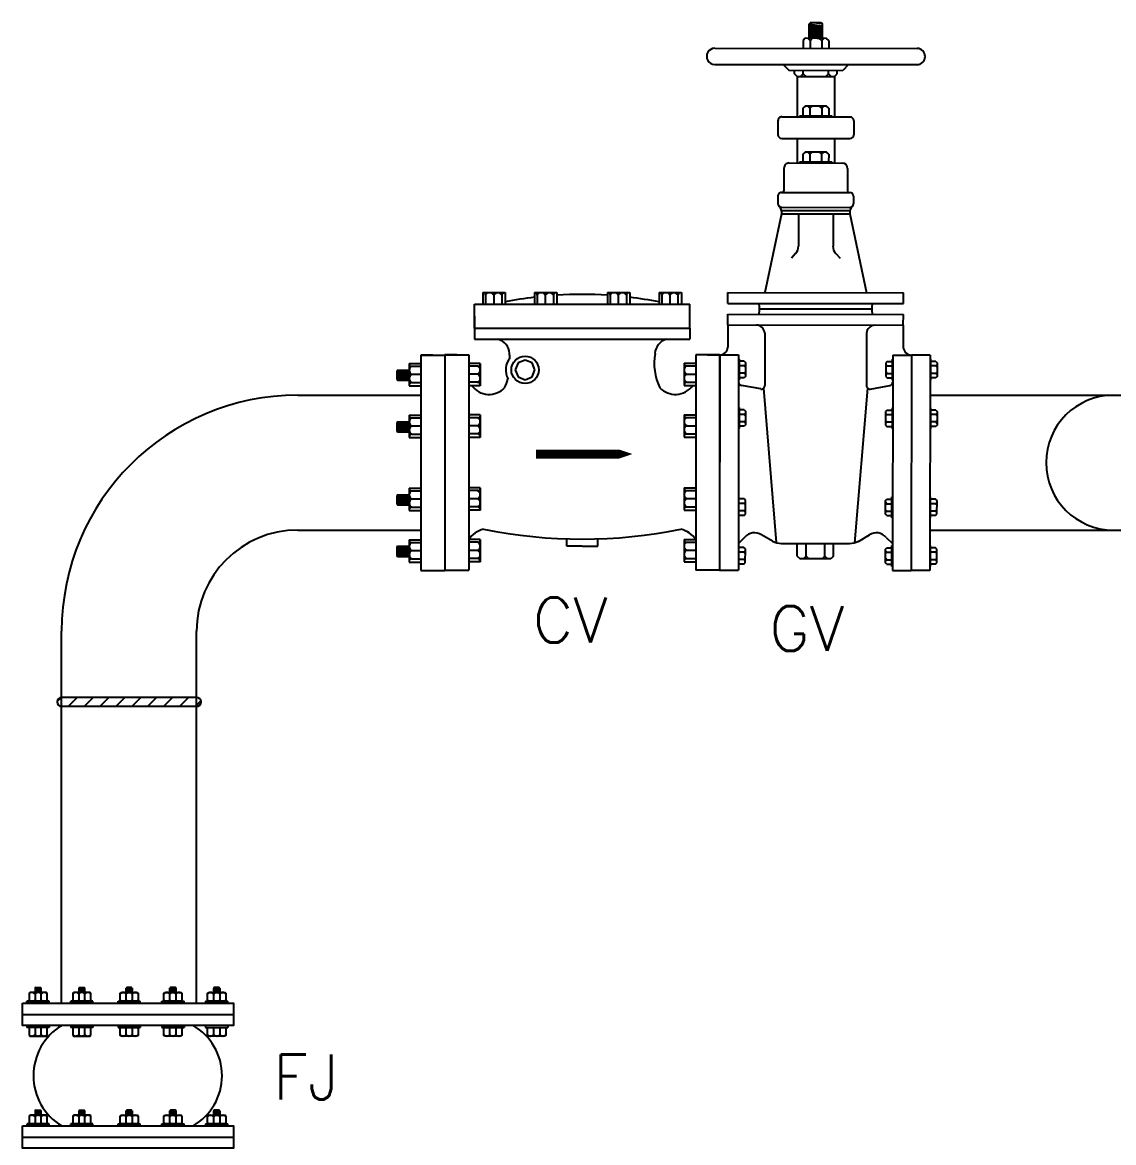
# Model space of a CAD drawing. Header units: inches. Extents: x 72601 to 92539, y -26779 to -15965.
# Drawn here: x 80762 to 81975, y -18271 to -17026 of the extents above; entities that cross this region are included whole.
import ezdxf

# ---------------------------------------------------------------- set-up
doc = ezdxf.new("R2010")
doc.units = ezdxf.units.IN
doc.header["$MEASUREMENT"] = 0
for name, color, linetype in [('FENCE', 1, 'Continuous'), ('M-X-BKGD', 8, 'Continuous'), ('OUTSIDE', 253, 'Continuous')]:
    doc.layers.add(name, color=color, linetype=linetype)
doc.styles.add('SIMS', font='simplex.shx')

msp = doc.modelspace()

# ---------------------------------------------------------------- linework, layer by layer
at = {"layer": 'M-X-BKGD', "linetype": 'Continuous'}
for p, q in [((81638.8, -17025.7), (81637, -17027.5)), ((81637, -17043.4), (81637, -17027.5)), ((81637.6, -17027.6), (81651.2, -17029.5)), ((81637.6, -17029.4), (81651.2, -17031.3)), ((81637.6, -17031.2), (81651.2, -17033.1)), ((81637.6, -17033), (81651.2, -17034.9)), ((81637.6, -17034.8), (81651.1, -17036.7)), ((81637.6, -17036.6), (81651.1, -17038.5)), ((81651.2, -17027.5), (81638.8, -17025.7)), ((81638.8, -17025.7), (81650, -17025.7)), ((81650, -17025.7), (81651.8, -17027.5)), ((81651.8, -17043.5), (81651.8, -17027.5)), ((81632.5, -17043.4), (81630.1, -17045.8)), ((81630.1, -17045.8), (81630.1, -17054.6)), ((81656.3, -17043.5), (81632.5, -17043.4)), ((81637.9, -17045.8), (81635.5, -17043.4)), ((81637.6, -17038.4), (81651.1, -17040.3)), ((81637.6, -17040.2), (81651.1, -17042.1)), ((81637.6, -17042), (81648.2, -17043.5)), ((81637.9, -17045.8), (81640.3, -17043.4)), ((81637.9, -17045.8), (81637.9, -17054.6)), ((81650.8, -17045.8), (81648.5, -17043.5)), ((81650.8, -17045.8), (81653.2, -17043.5)), ((81650.8, -17045.8), (81650.8, -17054.7)), ((81658.7, -17045.8), (81656.3, -17043.5)), ((81658.7, -17045.8), (81658.7, -17054.7)), ((81531.9, -17054.5), (81756.9, -17054.8)), ((81531.8, -17072.5), (81756.9, -17072.7)), ((81608, -17072.6), (81614.4, -17079)), ((81680.8, -17072.6), (81674.3, -17079.1)), ((81614.4, -17079), (81674.3, -17079.1)), ((81620.6, -17082.8), (81620.6, -17079)), ((81623.6, -17085.8), (81620.6, -17082.8)), ((81623.6, -17085.8), (81623.5, -17130.8)), ((81623.6, -17085.8), (81665.1, -17085.8)), ((81630.4, -17082.8), (81627.4, -17085.8)), ((81630.4, -17082.8), (81630.4, -17079)), ((81630.4, -17082.8), (81633.4, -17085.8)), ((81658.3, -17082.8), (81655.3, -17085.8)), ((81658.3, -17082.8), (81658.3, -17079)), ((81658.3, -17082.8), (81661.3, -17085.8)), ((81665.1, -17085.8), (81668.1, -17082.9)), ((81665.1, -17085.8), (81665.1, -17130.8)), ((81668.1, -17082.9), (81668.1, -17079.1)), ((81632.4, -17118.7), (81630, -17121.1)), ((81630, -17121.1), (81630, -17129.9)), ((81656.2, -17118.7), (81632.4, -17118.7)), ((81637.8, -17121.1), (81635.5, -17118.7)), ((81637.8, -17121.1), (81640.2, -17118.7)), ((81637.8, -17121.1), (81637.8, -17129.9)), ((81650.8, -17121.1), (81648.4, -17118.7)), ((81650.8, -17121.1), (81653.2, -17118.7)), ((81650.8, -17121.1), (81650.8, -17129.9)), ((81658.6, -17121.1), (81656.2, -17118.7)), ((81658.6, -17121.1), (81658.6, -17129.9)), ((81602.2, -17135), (81602.2, -17150.5)), ((81606.4, -17130.8), (81682.2, -17130.9)), ((81662.5, -17129.9), (81626.1, -17129.9)), ((81626.1, -17129.9), (81626.1, -17130.8)), ((81662.5, -17129.9), (81662.5, -17130.8)), ((81686.4, -17135.1), (81686.4, -17150.6)), ((81606.4, -17154.7), (81682.2, -17154.8)), ((81623.5, -17154.7), (81623.5, -17182)), ((81665, -17154.8), (81665, -17182.1)), ((81632.4, -17169.9), (81630, -17172.3)), ((81630, -17172.3), (81630, -17181.1)), ((81656.2, -17169.9), (81632.4, -17169.9)), ((81637.8, -17172.3), (81635.4, -17169.9)), ((81637.8, -17172.3), (81640.2, -17169.9)), ((81637.8, -17172.3), (81637.8, -17181.1)), ((81650.7, -17172.3), (81648.4, -17169.9)), ((81650.7, -17172.3), (81653.1, -17169.9)), ((81650.7, -17172.3), (81650.7, -17181.1)), ((81658.6, -17172.3), (81656.2, -17169.9)), ((81658.6, -17172.3), (81658.5, -17181.1)), ((81614.8, -17182), (81673.7, -17182.1)), ((81662.5, -17181.1), (81626.1, -17181.1)), ((81626.1, -17181.1), (81626.1, -17182)), ((81662.5, -17181.1), (81662.5, -17182.1)), ((81608.9, -17188), (81608.8, -17213.2)), ((81679.7, -17188.1), (81679.6, -17213.2)), ((81602.1, -17219.1), (81602.1, -17227.1)), ((81606.3, -17214.9), (81682.1, -17214.9)), ((81686.3, -17219.1), (81686.3, -17227.2)), ((81606.1, -17234.8), (81682.3, -17234.9)), ((81606.3, -17231.3), (81682.1, -17231.4)), ((81606.3, -17238.4), (81587.6, -17326.2)), ((81606.3, -17238.4), (81682.1, -17238.4)), ((81625, -17238.4), (81625, -17274.5)), ((81663.4, -17238.4), (81663.4, -17274.5)), ((81682.1, -17238.4), (81700.7, -17326.3)), ((81621.8, -17282.6), (81617.1, -17287.7)), ((81666.5, -17282.6), (81671.2, -17287.7)), ((81546.6, -17326.2), (81741.7, -17326.4)), ((81546.6, -17338.2), (81546.6, -17326.2)), ((81741.7, -17338.4), (81741.7, -17326.4)), ((81546.6, -17338.2), (81741.7, -17338.4)), ((81581.7, -17344.2), (81706.5, -17344.3)), ((81546.5, -17362.1), (81546.6, -17350.1)), ((81546.6, -17350.1), (81741.7, -17350.3)), ((81741.6, -17362.3), (81741.7, -17350.3)), ((81546.5, -17362.1), (81741.6, -17362.3)), ((81546.5, -17362.1), (81546.5, -17386.7)), ((81587.6, -17371.2), (81587.5, -17429.5)), ((81700.6, -17371.3), (81700.6, -17429.6)), ((81741.6, -17362.3), (81741.6, -17386.9)), ((81537.5, -17395.5), (81537.3, -17634.9)), ((81537.5, -17395.5), (81537.3, -17634.9)), ((81537.5, -17395.5), (81558.4, -17395.5)), ((81558.4, -17395.5), (81558.2, -17634.9)), ((81729.8, -17395.7), (81729.5, -17635.1)), ((81729.8, -17395.7), (81750.6, -17395.7)), ((81750.6, -17395.7), (81750.4, -17635.1)), ((81750.6, -17395.7), (81750.4, -17635.1)), ((81771.4, -17395.7), (81750.6, -17395.7)), ((81771.4, -17395.7), (81771.2, -17635.1)), ((81559, -17400), (81558.4, -17400)), ((81559, -17400), (81558.9, -17423.3)), ((81564.6, -17402.5), (81559, -17402.5)), ((81564.6, -17407.5), (81559, -17407.5)), ((81564.6, -17402.5), (81566.1, -17404)), ((81564.6, -17407.5), (81566.1, -17406)), ((81564.6, -17407.5), (81566.1, -17409)), ((81566.1, -17404), (81566.1, -17419.3)), ((81723.5, -17402.7), (81722, -17404.2)), ((81722, -17404.2), (81722, -17419.4)), ((81723.5, -17407.7), (81722, -17406.1)), ((81723.5, -17407.7), (81722, -17409.2)), ((81723.5, -17402.7), (81729.2, -17402.7)), ((81723.5, -17407.7), (81729.2, -17407.7)), ((81729.2, -17400.1), (81729.1, -17423.5)), ((81729.2, -17400.1), (81729.8, -17400.1)), ((81772, -17400.2), (81771.4, -17400.2)), ((81772, -17400.2), (81772, -17423.5)), ((81777.7, -17402.7), (81772, -17402.7)), ((81777.7, -17407.7), (81772, -17407.7)), ((81777.7, -17402.7), (81779.2, -17404.2)), ((81777.7, -17407.7), (81779.2, -17406.2)), ((81777.7, -17407.7), (81779.2, -17409.2)), ((81779.2, -17404.2), (81779.2, -17419.5)), ((81558.9, -17423.3), (81558.3, -17423.3)), ((81564.6, -17415.8), (81558.9, -17415.8)), ((81564.6, -17420.8), (81558.9, -17420.8)), ((81564.6, -17415.8), (81566.1, -17414.3)), ((81564.6, -17415.8), (81566.1, -17417.3)), ((81566.1, -17419.3), (81564.6, -17420.8)), ((81723.5, -17416), (81722, -17414.4)), ((81723.5, -17416), (81722, -17417.5)), ((81722, -17419.4), (81723.5, -17421)), ((81723.5, -17416), (81729.1, -17416)), ((81723.5, -17421), (81729.1, -17421)), ((81729.1, -17423.5), (81729.7, -17423.5)), ((81772, -17423.5), (81771.4, -17423.5)), ((81777.7, -17416), (81772, -17416)), ((81777.7, -17421), (81772, -17421)), ((81777.7, -17416), (81779.2, -17414.5)), ((81777.7, -17416), (81779.2, -17417.5)), ((81779.2, -17419.5), (81777.7, -17421)), ((81583.2, -17433.3), (81561.5, -17429.3)), ((81586.2, -17432.3), (81600.3, -17604.1)), ((81701.9, -17432.4), (81687.4, -17604.2)), ((81704.8, -17433.5), (81726.6, -17429.4)), ((81558.9, -17454), (81558.3, -17454)), ((81558.9, -17454), (81558.9, -17477.3)), ((81564.6, -17456.5), (81558.9, -17456.5)), ((81564.6, -17456.5), (81566.1, -17458)), ((81564.6, -17461.5), (81566.1, -17460)), ((81566.1, -17458), (81566.1, -17473.3)), ((81723.5, -17456.7), (81721.9, -17458.2)), ((81721.9, -17458.2), (81721.9, -17473.4)), ((81723.4, -17461.7), (81721.9, -17460.1)), ((81723.5, -17456.7), (81729.1, -17456.7)), ((81729.1, -17454.1), (81729.1, -17477.5)), ((81729.1, -17454.1), (81729.7, -17454.1)), ((81772, -17454.2), (81771.4, -17454.2)), ((81772, -17454.2), (81771.9, -17477.5)), ((81777.6, -17456.7), (81772, -17456.7)), ((81777.6, -17456.7), (81779.1, -17458.2)), ((81777.6, -17461.7), (81779.1, -17460.2)), ((81779.1, -17458.2), (81779.1, -17473.5)), ((81564.6, -17461.5), (81558.9, -17461.5)), ((81564.6, -17469.8), (81558.9, -17469.8)), ((81564.6, -17461.5), (81566.1, -17463)), ((81564.6, -17469.8), (81566.1, -17468.3)), ((81564.6, -17469.8), (81566.1, -17471.3)), ((81566.1, -17473.3), (81564.6, -17474.8)), ((81723.4, -17461.7), (81721.9, -17463.2)), ((81723.4, -17470), (81721.9, -17468.4)), ((81723.4, -17470), (81721.9, -17471.5)), ((81723.4, -17461.7), (81729.1, -17461.7)), ((81723.4, -17470), (81729.1, -17470)), ((81777.6, -17461.7), (81772, -17461.7)), ((81777.6, -17470), (81772, -17470)), ((81777.6, -17461.7), (81779.1, -17463.2)), ((81777.6, -17470), (81779.1, -17468.5)), ((81777.6, -17470), (81779.1, -17471.5)), ((81558.9, -17477.3), (81558.3, -17477.3)), ((81564.6, -17474.8), (81558.9, -17474.8)), ((81721.9, -17473.4), (81723.4, -17475)), ((81723.4, -17475), (81729.1, -17475)), ((81729.1, -17477.5), (81729.7, -17477.5)), ((81771.9, -17477.5), (81771.4, -17477.5)), ((81777.6, -17475), (81772, -17475)), ((81779.1, -17473.5), (81777.6, -17475)), ((81558.8, -17553.1), (81558.2, -17553.1)), ((81558.8, -17576.4), (81558.8, -17553.1)), ((81564.5, -17555.6), (81558.8, -17555.6)), ((81566, -17557.1), (81564.5, -17555.6)), ((81564.5, -17560.6), (81566, -17559.1)), ((81566, -17572.4), (81566, -17557.1)), ((81721.8, -17557.3), (81723.4, -17555.8)), ((81721.8, -17572.5), (81721.8, -17557.3)), ((81723.4, -17560.8), (81721.8, -17559.2)), ((81723.4, -17555.8), (81729, -17555.8)), ((81729, -17553.2), (81729.6, -17553.2)), ((81729, -17576.6), (81729, -17553.2)), ((81771.9, -17553.3), (81771.3, -17553.3)), ((81771.9, -17576.6), (81771.9, -17553.3)), ((81777.5, -17555.8), (81771.9, -17555.8)), ((81779.1, -17557.3), (81777.5, -17555.8)), ((81777.5, -17560.8), (81779.1, -17559.3)), ((81779, -17572.6), (81779.1, -17557.3)), ((81564.5, -17560.6), (81558.8, -17560.6)), ((81564.5, -17568.9), (81558.8, -17568.9)), ((81564.5, -17560.6), (81566, -17562.1)), ((81564.5, -17568.9), (81566, -17567.4)), ((81564.5, -17568.9), (81566, -17570.4)), ((81564.5, -17573.9), (81566, -17572.4)), ((81723.4, -17560.8), (81721.8, -17562.3)), ((81723.3, -17569.1), (81721.8, -17567.5)), ((81723.3, -17569.1), (81721.8, -17570.6)), ((81723.3, -17574.1), (81721.8, -17572.5)), ((81723.3, -17569.1), (81729, -17569.1)), ((81723.4, -17560.8), (81729, -17560.8)), ((81777.5, -17560.8), (81771.9, -17560.8)), ((81777.5, -17569.1), (81771.9, -17569.1)), ((81777.5, -17560.8), (81779.1, -17562.3)), ((81777.5, -17569.1), (81779, -17567.6)), ((81777.5, -17569.1), (81779, -17570.6)), ((81777.5, -17574.1), (81779, -17572.6)), ((81558.8, -17576.4), (81558.2, -17576.4)), ((81564.5, -17573.9), (81558.8, -17573.9)), ((81723.3, -17574.1), (81729, -17574.1)), ((81729, -17576.6), (81729.6, -17576.6)), ((81771.9, -17576.6), (81771.3, -17576.6)), ((81777.5, -17574.1), (81771.9, -17574.1)), ((81596.1, -17602.6), (81583.8, -17595.5)), ((81691.6, -17602.7), (81704, -17595.6)), ((81565.3, -17598.1), (81558.2, -17605)), ((81558.8, -17607.1), (81558.2, -17607.1)), ((81558.8, -17630.4), (81558.8, -17607.1)), ((81564.4, -17609.6), (81558.8, -17609.6)), ((81566, -17611.1), (81564.4, -17609.6)), ((81606.1, -17605), (81681.7, -17605.1)), ((81623.7, -17619.3), (81623.7, -17605)), ((81633.5, -17619.3), (81633.5, -17605)), ((81654.2, -17619.3), (81654.2, -17605.1)), ((81664, -17619.3), (81664.1, -17605.1)), ((81721.8, -17611.3), (81723.3, -17609.8)), ((81722.5, -17598.3), (81729.6, -17605.1)), ((81723.3, -17609.8), (81729, -17609.8)), ((81728.9, -17630.6), (81729, -17607.3)), ((81729, -17607.3), (81729.6, -17607.3)), ((81771.8, -17607.3), (81771.2, -17607.3)), ((81771.8, -17630.6), (81771.8, -17607.3)), ((81777.5, -17609.8), (81771.8, -17609.8)), ((81779, -17611.3), (81777.5, -17609.8)), ((81564.4, -17614.6), (81558.8, -17614.6)), ((81564.4, -17614.6), (81566, -17613.1)), ((81564.4, -17614.6), (81565.9, -17616.1)), ((81564.4, -17622.9), (81565.9, -17621.4)), ((81565.9, -17626.4), (81566, -17611.1)), ((81623.7, -17619.3), (81626.7, -17622.3)), ((81661.1, -17622.3), (81626.7, -17622.3)), ((81633.5, -17619.3), (81630.5, -17622.3)), ((81633.5, -17619.3), (81636.5, -17622.3)), ((81654.2, -17619.3), (81651.2, -17622.3)), ((81654.2, -17619.3), (81657.2, -17622.3)), ((81664, -17619.3), (81661.1, -17622.3)), ((81721.8, -17626.5), (81721.8, -17611.3)), ((81723.3, -17614.8), (81721.8, -17613.2)), ((81723.3, -17614.8), (81721.8, -17616.3)), ((81723.3, -17623.1), (81721.8, -17621.5)), ((81723.3, -17614.8), (81729, -17614.8)), ((81777.5, -17614.8), (81771.8, -17614.8)), ((81777.5, -17614.8), (81779, -17613.3)), ((81777.5, -17614.8), (81779, -17616.3)), ((81777.5, -17623.1), (81779, -17621.6)), ((81779, -17626.6), (81779, -17611.3)), ((81537.3, -17634.9), (81558.2, -17634.9)), ((81558.8, -17630.4), (81558.2, -17630.4)), ((81564.4, -17622.9), (81558.8, -17622.9)), ((81564.4, -17627.9), (81558.8, -17627.9)), ((81564.4, -17622.9), (81565.9, -17624.4)), ((81564.4, -17627.9), (81565.9, -17626.4)), ((81723.3, -17623.1), (81721.8, -17624.6)), ((81723.3, -17628.1), (81721.8, -17626.5)), ((81723.3, -17623.1), (81729, -17623.1)), ((81723.3, -17628.1), (81729, -17628.1)), ((81728.9, -17630.6), (81729.5, -17630.6)), ((81729.5, -17635.1), (81750.4, -17635.1)), ((81771.2, -17635.1), (81750.4, -17635.1)), ((81771.8, -17630.6), (81771.2, -17630.6)), ((81777.5, -17623.1), (81771.8, -17623.1)), ((81777.5, -17628.1), (81771.8, -17628.1)), ((81777.5, -17623.1), (81779, -17624.6)), ((81777.5, -17628.1), (81779, -17626.6)), ((80800.6, -17780.7), (80805.2, -17776.2)), ((80812.9, -17786.2), (80822.9, -17776.2)), ((80830.5, -17786.2), (80840.5, -17776.2)), ((80848.2, -17786.2), (80858.2, -17776.2)), ((80865.9, -17786.2), (80875.9, -17776.2)), ((80883.6, -17786.2), (80893.6, -17776.2)), ((80901.2, -17786.2), (80911.2, -17776.2)), ((80918.9, -17786.2), (80928.9, -17776.2)), ((80936.6, -17786.2), (80946.6, -17776.2)), ((80954.3, -17786.2), (80960.5, -17780))]:
    msp.add_line(p, q, dxfattribs=at)
at = {"layer": 'M-X-BKGD'}
for p, q in [((81274, -17326.2), (81274, -17339.1)), ((81274, -17326.2), (81298.9, -17326.2)), ((81277, -17328.9), (81277, -17339.1)), ((81286.1, -17328.9), (81286.1, -17339.1)), ((81295.1, -17328.9), (81295.1, -17339.1)), ((81298.9, -17326.2), (81298.9, -17339.1)), ((81331.4, -17326.2), (81331.4, -17339.1)), ((81331.4, -17326.2), (81356.3, -17326.2)), ((81334.4, -17328.9), (81334.4, -17339.1)), ((81343.4, -17328.9), (81343.4, -17339.1)), ((81352.5, -17328.9), (81352.5, -17339.1)), ((81356.3, -17326.2), (81356.3, -17339.1)), ((81412.5, -17326.2), (81412.5, -17339.1)), ((81412.5, -17326.2), (81437.4, -17326.2)), ((81415.5, -17328.9), (81415.5, -17339.1)), ((81424.6, -17328.9), (81424.6, -17339.1)), ((81433.7, -17328.9), (81433.7, -17339.1)), ((81437.4, -17326.2), (81437.4, -17339.1)), ((81469.9, -17326.2), (81469.9, -17339.1)), ((81469.9, -17326.2), (81494.8, -17326.2)), ((81472.9, -17328.9), (81472.9, -17339.1)), ((81482, -17328.9), (81482, -17339.1)), ((81491, -17328.9), (81491, -17339.1)), ((81494.8, -17326.2), (81494.8, -17339.1)), ((81264.7, -17339.1), (81504.1, -17339.1)), ((81264.7, -17352.4), (81264.7, -17339.1)), ((81504.1, -17352.4), (81504.1, -17339.1)), ((81264.7, -17365.7), (81264.7, -17352.4)), ((81264.7, -17352.4), (81264.7, -17365.7)), ((81504.1, -17365.7), (81504.1, -17352.4)), ((81264.7, -17365.7), (81504.1, -17365.7)), ((81264.7, -17365.7), (81264.7, -17378)), ((81504.1, -17365.7), (81504.1, -17378)), ((81264.7, -17378), (81504.1, -17378)), ((81205.1, -17395.7), (81218.4, -17395.7)), ((81205.1, -17395.7), (81205.1, -17635.2)), ((81218.4, -17395.7), (81205.1, -17395.7)), ((81218.4, -17395.7), (81231.7, -17395.7)), ((81245, -17395.5), (81231.7, -17395.5)), ((81231.7, -17395.5), (81245, -17395.5)), ((81231.7, -17395.5), (81231.7, -17635.1)), ((81245, -17395.5), (81258.3, -17395.5)), ((81258.3, -17395.5), (81258.3, -17634.9)), ((81524, -17395.4), (81510.7, -17395.4)), ((81510.7, -17395.4), (81510.7, -17634.7)), ((81537.3, -17395.4), (81524, -17395.4)), ((81524, -17395.4), (81537.3, -17395.4)), ((81537.3, -17395.4), (81537.3, -17634.9)), ((81192.2, -17405), (81205.1, -17405)), ((81192.2, -17405), (81192.2, -17429.9)), ((81194.8, -17408), (81205.1, -17408)), ((81271.2, -17404.8), (81258.3, -17404.8)), ((81268.6, -17407.8), (81258.3, -17407.8)), ((81271.2, -17404.8), (81271.2, -17429.7)), ((81313.2, -17404.3), (81309.9, -17412.1)), ((81320.9, -17401.1), (81313.2, -17404.3)), ((81328.7, -17404.3), (81320.9, -17401.1)), ((81331.9, -17412.1), (81328.7, -17404.3)), ((81497.8, -17404.6), (81497.8, -17429.5)), ((81497.8, -17404.6), (81510.7, -17404.6)), ((81500.4, -17407.6), (81510.7, -17407.6)), ((81179.2, -17412.3), (81178.4, -17413.2)), ((81178.4, -17413.2), (81178.4, -17422.6)), ((81178.4, -17422.6), (81179.2, -17423.5)), ((81179.2, -17412.3), (81192.2, -17412.3)), ((81179.2, -17423.5), (81192.2, -17423.5)), ((81180.1, -17412.3), (81180.1, -17423.5)), ((81180.1, -17412.3), (81180.1, -17423.5)), ((81181.8, -17412.3), (81181.8, -17423.5)), ((81181.8, -17412.3), (81181.8, -17423.5)), ((81181.8, -17412.3), (81181.8, -17423.5)), ((81183.5, -17412.3), (81183.5, -17423.5)), ((81185.2, -17412.3), (81185.2, -17423.5)), ((81186.9, -17412.3), (81186.9, -17423.5)), ((81188.7, -17412.3), (81188.7, -17423.5)), ((81190.4, -17412.3), (81190.4, -17423.5)), ((81194.8, -17417), (81205.1, -17417)), ((81268.6, -17416.9), (81258.3, -17416.9)), ((81309.9, -17412.1), (81313.2, -17419.9)), ((81313.2, -17419.9), (81320.9, -17423.1)), ((81320.9, -17423.1), (81328.7, -17419.9)), ((81328.7, -17419.9), (81331.9, -17412.1)), ((81500.4, -17416.7), (81510.7, -17416.7)), ((81192.2, -17429.9), (81205.1, -17429.9)), ((81194.8, -17426.1), (81205.1, -17426.1)), ((81268.6, -17425.9), (81258.3, -17425.9)), ((81271.2, -17429.7), (81258.3, -17429.7)), ((81497.8, -17429.5), (81510.7, -17429.5)), ((81500.4, -17425.8), (81510.7, -17425.8)), ((81068.1, -17440.2), (81205.1, -17440.2)), ((81771.4, -17440.2), (82258.3, -17440.2)), ((81179.2, -17469.7), (81178.4, -17470.5)), ((81178.4, -17470.5), (81178.4, -17480)), ((81179.2, -17469.7), (81192.2, -17469.7)), ((81180.1, -17469.7), (81180.1, -17480.9)), ((81180.1, -17469.7), (81180.1, -17480.9)), ((81181.8, -17469.7), (81181.8, -17480.9)), ((81181.8, -17469.7), (81181.8, -17480.9)), ((81181.8, -17469.7), (81181.8, -17480.9)), ((81183.5, -17469.7), (81183.5, -17480.9)), ((81185.2, -17469.7), (81185.2, -17480.9)), ((81186.9, -17469.7), (81186.9, -17480.9)), ((81188.7, -17469.7), (81188.7, -17480.9)), ((81190.4, -17469.7), (81190.4, -17480.9)), ((81192.2, -17462.4), (81205.1, -17462.4)), ((81192.2, -17462.4), (81192.2, -17487.3)), ((81194.8, -17465.3), (81205.1, -17465.3)), ((81271.2, -17462.2), (81258.3, -17462.2)), ((81268.6, -17465.2), (81258.3, -17465.2)), ((81271.2, -17462.2), (81271.2, -17487.1)), ((81497.8, -17462), (81497.8, -17486.9)), ((81497.8, -17462), (81510.7, -17462)), ((81500.4, -17465), (81510.7, -17465)), ((81178.4, -17480), (81179.2, -17480.9)), ((81179.2, -17480.9), (81192.2, -17480.9)), ((81194.8, -17474.4), (81205.1, -17474.4)), ((81194.8, -17483.5), (81205.1, -17483.5)), ((81268.6, -17474.2), (81258.3, -17474.2)), ((81268.6, -17483.3), (81258.3, -17483.3)), ((81500.4, -17474.1), (81510.7, -17474.1)), ((81500.4, -17483.1), (81510.7, -17483.1)), ((81192.2, -17487.3), (81205.1, -17487.3)), ((81271.2, -17487.1), (81258.3, -17487.1)), ((81497.8, -17486.9), (81510.7, -17486.9)), ((81192.2, -17543.5), (81205.1, -17543.5)), ((81192.2, -17543.5), (81192.2, -17568.4)), ((81194.8, -17546.5), (81205.1, -17546.5)), ((81271.2, -17543.3), (81258.3, -17543.3)), ((81268.6, -17546.3), (81258.3, -17546.3)), ((81271.2, -17543.3), (81271.2, -17568.2)), ((81497.8, -17543.2), (81497.8, -17568.1)), ((81497.8, -17543.2), (81510.7, -17543.2)), ((81500.4, -17546.1), (81510.7, -17546.1)), ((81179.2, -17550.8), (81178.4, -17551.7)), ((81178.4, -17551.7), (81178.4, -17561.2)), ((81179.2, -17550.8), (81192.2, -17550.8)), ((81180.1, -17550.8), (81180.1, -17562)), ((81180.1, -17550.8), (81180.1, -17562)), ((81181.8, -17550.8), (81181.8, -17562)), ((81181.8, -17550.8), (81181.8, -17562)), ((81181.8, -17550.8), (81181.8, -17562)), ((81183.5, -17550.8), (81183.5, -17562)), ((81185.2, -17550.8), (81185.2, -17562)), ((81186.9, -17550.8), (81186.9, -17562)), ((81188.7, -17550.8), (81188.7, -17562)), ((81190.4, -17550.8), (81190.4, -17562)), ((81194.8, -17555.6), (81205.1, -17555.6)), ((81268.6, -17555.4), (81258.3, -17555.4)), ((81500.4, -17555.2), (81510.7, -17555.2)), ((81178.4, -17561.2), (81179.2, -17562)), ((81179.2, -17562), (81192.2, -17562)), ((81192.2, -17568.4), (81205.1, -17568.4)), ((81194.8, -17564.7), (81205.1, -17564.7)), ((81268.6, -17564.5), (81258.3, -17564.5)), ((81271.2, -17568.2), (81258.3, -17568.2)), ((81497.8, -17568.1), (81510.7, -17568.1)), ((81500.4, -17564.3), (81510.7, -17564.3)), ((81068.1, -17590.2), (81205.1, -17590.2)), ((81771.2, -17590.2), (82235.6, -17590.2)), ((81179.2, -17608.2), (81178.4, -17609.1)), ((81178.4, -17609.1), (81178.4, -17618.5)), ((81179.2, -17608.2), (81192.2, -17608.2)), ((81180.1, -17608.2), (81180.1, -17619.4)), ((81180.1, -17608.2), (81180.1, -17619.4)), ((81181.8, -17608.2), (81181.8, -17619.4)), ((81181.8, -17608.2), (81181.8, -17619.4)), ((81181.8, -17608.2), (81181.8, -17619.4)), ((81183.5, -17608.2), (81183.5, -17619.4)), ((81185.2, -17608.2), (81185.2, -17619.4)), ((81186.9, -17608.2), (81186.9, -17619.4)), ((81188.7, -17608.2), (81188.7, -17619.4)), ((81190.4, -17608.2), (81190.4, -17619.4)), ((81192.2, -17600.9), (81205.1, -17600.9)), ((81192.2, -17600.9), (81192.2, -17625.8)), ((81194.8, -17603.9), (81205.1, -17603.9)), ((81271.2, -17600.7), (81258.3, -17600.7)), ((81268.6, -17603.7), (81258.3, -17603.7)), ((81271.2, -17600.7), (81271.2, -17625.6)), ((81367.3, -17608.1), (81367.3, -17599.9)), ((81384.5, -17608.1), (81367.3, -17608.1)), ((81384.5, -17608.1), (81401.7, -17608.1)), ((81401.7, -17608.1), (81401.7, -17599.9)), ((81497.8, -17600.5), (81497.8, -17625.4)), ((81497.8, -17600.5), (81510.7, -17600.5)), ((81500.4, -17603.5), (81510.7, -17603.5)), ((81178.4, -17618.5), (81179.2, -17619.4)), ((81179.2, -17619.4), (81192.2, -17619.4)), ((81194.8, -17613), (81205.1, -17613)), ((81194.8, -17622), (81205.1, -17622)), ((81268.6, -17612.8), (81258.3, -17612.8)), ((81268.6, -17621.9), (81258.3, -17621.9)), ((81500.4, -17612.6), (81510.7, -17612.6)), ((81500.4, -17621.7), (81510.7, -17621.7)), ((81192.2, -17625.8), (81205.1, -17625.8)), ((81205.1, -17635.1), (81218.4, -17635.1)), ((81218.4, -17635.1), (81231.7, -17635.1)), ((81231.7, -17634.9), (81245, -17634.9)), ((81245, -17634.9), (81258.3, -17634.9)), ((81271.2, -17625.6), (81258.3, -17625.6)), ((81497.8, -17625.4), (81510.7, -17625.4)), ((81524, -17634.7), (81510.7, -17634.7)), ((81537.3, -17634.7), (81524, -17634.7)), ((80805.6, -18116.3), (80805.6, -17702.7)), ((80805.6, -17710.2), (80805.6, -17702.7)), ((80955.6, -18116.3), (80955.6, -17702.7)), ((80955.6, -17710.2), (80955.6, -17702.7)), ((80955.6, -17776.2), (80805.6, -17776.2)), ((80955.6, -17786.2), (80805.6, -17786.2)), ((80769.3, -18105.2), (80770.1, -18104.4)), ((80769.3, -18105.2), (80769.3, -18113.2)), ((80788.6, -18104.4), (80770.1, -18104.4)), ((80776, -18099.6), (80776, -18104.4)), ((80776, -18106), (80776, -18112.4)), ((80776.8, -18098.7), (80781.9, -18098.7)), ((80782.7, -18104.4), (80782.7, -18099.6)), ((80782.7, -18112.4), (80782.7, -18106)), ((80789.4, -18105.2), (80788.6, -18104.4)), ((80789.4, -18113.2), (80789.4, -18105.2)), ((80817.9, -18105.2), (80818.7, -18104.4)), ((80817.9, -18105.2), (80817.9, -18113.2)), ((80837.3, -18104.4), (80818.7, -18104.4)), ((80824.7, -18099.6), (80824.7, -18104.4)), ((80824.7, -18106), (80824.7, -18112.4)), ((80825.5, -18098.7), (80830.6, -18098.7)), ((80831.4, -18104.4), (80831.4, -18099.6)), ((80831.4, -18112.4), (80831.4, -18106)), ((80838.1, -18105.2), (80837.3, -18104.4)), ((80838.1, -18113.2), (80838.1, -18105.2)), ((80870.6, -18105.2), (80871.4, -18104.4)), ((80870.6, -18113.2), (80870.6, -18105.2)), ((80871.4, -18104.4), (80890, -18104.4)), ((80877.3, -18104.4), (80877.3, -18099.6)), ((80877.3, -18112.4), (80877.3, -18106)), ((80883.2, -18098.7), (80878.1, -18098.7)), ((80884, -18099.6), (80884, -18104.4)), ((80884, -18106), (80884, -18112.4)), ((80890.8, -18105.2), (80890, -18104.4)), ((80890.8, -18105.2), (80890.8, -18113.2)), ((80919.3, -18105.2), (80920.1, -18104.4)), ((80919.3, -18113.2), (80919.3, -18105.2)), ((80920.1, -18104.4), (80938.6, -18104.4)), ((80926, -18104.4), (80926, -18099.6)), ((80926, -18112.4), (80926, -18106)), ((80931.9, -18098.7), (80926.8, -18098.7)), ((80932.7, -18099.6), (80932.7, -18104.4)), ((80932.7, -18106), (80932.7, -18112.4)), ((80939.4, -18105.2), (80938.6, -18104.4)), ((80939.4, -18105.2), (80939.4, -18113.2)), ((80967.9, -18105.2), (80968.7, -18104.4)), ((80967.9, -18113.2), (80967.9, -18105.2)), ((80968.7, -18104.4), (80987.3, -18104.4)), ((80974.7, -18104.4), (80974.7, -18099.6)), ((80974.7, -18112.4), (80974.7, -18106)), ((80980.6, -18098.7), (80975.5, -18098.7)), ((80981.4, -18099.6), (80981.4, -18104.4)), ((80981.4, -18106), (80981.4, -18112.4)), ((80988.1, -18105.2), (80987.3, -18104.4)), ((80988.1, -18105.2), (80988.1, -18113.2)), ((80791.7, -18114), (80767, -18114)), ((80767, -18116.3), (80767, -18114)), ((80791.7, -18116.3), (80767, -18116.3)), ((80769.3, -18113.2), (80770.1, -18114)), ((80770.1, -18114), (80788.6, -18114)), ((80788.6, -18114), (80789.4, -18113.2)), ((80791.7, -18116.3), (80791.7, -18114)), ((80815.7, -18116.3), (80815.7, -18114)), ((80840.3, -18114), (80815.7, -18114)), ((80840.3, -18116.3), (80815.7, -18116.3)), ((80817.9, -18113.2), (80818.7, -18114)), ((80818.7, -18114), (80837.3, -18114)), ((80837.3, -18114), (80838.1, -18113.2)), ((80840.3, -18116.3), (80840.3, -18114)), ((80868.4, -18114), (80893, -18114)), ((80868.4, -18116.3), (80868.4, -18114)), ((80868.4, -18116.3), (80893, -18116.3)), ((80871.4, -18114), (80870.6, -18113.2)), ((80890, -18114), (80871.4, -18114)), ((80890.8, -18113.2), (80890, -18114)), ((80893, -18116.3), (80893, -18114)), ((80917, -18116.3), (80917, -18114)), ((80917, -18114), (80941.7, -18114)), ((80917, -18116.3), (80941.7, -18116.3)), ((80920.1, -18114), (80919.3, -18113.2)), ((80938.6, -18114), (80920.1, -18114)), ((80939.4, -18113.2), (80938.6, -18114)), ((80941.7, -18116.3), (80941.7, -18114)), ((80965.7, -18114), (80990.3, -18114)), ((80965.7, -18114), (80965.7, -18116.3)), ((80968.7, -18114), (80967.9, -18113.2)), ((80987.3, -18114), (80968.7, -18114)), ((80988.1, -18113.2), (80987.3, -18114)), ((80990.3, -18116.3), (80990.3, -18114)), ((80761.9, -18128.6), (80996.8, -18128.6)), ((80791.7, -18140.9), (80767, -18140.9)), ((80767, -18140.9), (80767, -18143.1)), ((80791.7, -18143.1), (80767, -18143.1)), ((80769.3, -18144), (80770.1, -18143.1)), ((80769.3, -18144), (80769.3, -18152)), ((80776, -18143.1), (80776, -18151.2)), ((80782.7, -18151.2), (80782.7, -18143.1)), ((80789.4, -18144), (80788.6, -18143.1)), ((80789.4, -18152), (80789.4, -18144)), ((80791.7, -18140.9), (80791.7, -18143.1)), ((80815.7, -18140.9), (80815.7, -18143.1)), ((80840.3, -18140.9), (80815.7, -18140.9)), ((80840.3, -18143.1), (80815.7, -18143.1)), ((80817.9, -18144), (80818.7, -18143.1)), ((80817.9, -18144), (80817.9, -18152)), ((80824.7, -18143.1), (80824.7, -18151.2)), ((80831.4, -18151.2), (80831.4, -18143.1)), ((80838.1, -18144), (80837.3, -18143.1)), ((80838.1, -18152), (80838.1, -18144)), ((80840.3, -18140.9), (80840.3, -18143.1)), ((80868.4, -18140.9), (80893, -18140.9)), ((80868.4, -18140.9), (80868.4, -18143.1)), ((80868.4, -18143.1), (80893, -18143.1)), ((80870.6, -18144), (80871.4, -18143.1)), ((80870.6, -18152), (80870.6, -18144)), ((80877.3, -18151.2), (80877.3, -18143.1)), ((80884, -18143.1), (80884, -18151.2)), ((80890.8, -18144), (80890, -18143.1)), ((80890.8, -18144), (80890.8, -18152)), ((80893, -18140.9), (80893, -18143.1)), ((80917, -18140.9), (80917, -18143.1)), ((80917, -18140.9), (80941.7, -18140.9)), ((80917, -18143.1), (80941.7, -18143.1)), ((80919.3, -18144), (80920.1, -18143.1)), ((80919.3, -18152), (80919.3, -18144)), ((80926, -18151.2), (80926, -18143.1)), ((80932.7, -18143.1), (80932.7, -18151.2)), ((80939.4, -18144), (80938.6, -18143.1)), ((80939.4, -18144), (80939.4, -18152)), ((80941.7, -18140.9), (80941.7, -18143.1)), ((80965.7, -18140.9), (80965.7, -18143.1)), ((80965.7, -18143.1), (80990.3, -18143.1)), ((80967.9, -18144), (80968.7, -18143.1)), ((80967.9, -18152), (80967.9, -18144)), ((80974.7, -18151.2), (80974.7, -18143.1)), ((80981.4, -18143.1), (80981.4, -18151.2)), ((80988.1, -18144), (80987.3, -18143.1)), ((80988.1, -18144), (80988.1, -18152)), ((80990.3, -18140.9), (80990.3, -18143.1)), ((80769.3, -18152), (80770.1, -18152.8)), ((80770.1, -18152.8), (80788.6, -18152.8)), ((80788.6, -18152.8), (80789.4, -18152)), ((80817.9, -18152), (80818.7, -18152.8)), ((80818.7, -18152.8), (80837.3, -18152.8)), ((80837.3, -18152.8), (80838.1, -18152)), ((80871.4, -18152.8), (80870.6, -18152)), ((80890, -18152.8), (80871.4, -18152.8)), ((80890.8, -18152), (80890, -18152.8)), ((80920.1, -18152.8), (80919.3, -18152)), ((80938.6, -18152.8), (80920.1, -18152.8)), ((80939.4, -18152), (80938.6, -18152.8)), ((80968.7, -18152.8), (80967.9, -18152)), ((80987.3, -18152.8), (80968.7, -18152.8)), ((80988.1, -18152), (80987.3, -18152.8)), ((80769.3, -18241.6), (80770.1, -18240.8)), ((80769.3, -18241.6), (80769.3, -18249.6)), ((80788.6, -18240.8), (80770.1, -18240.8)), ((80776, -18236), (80776, -18240.8)), ((80776, -18242.4), (80776, -18248.8)), ((80776.8, -18235.1), (80781.9, -18235.1)), ((80782.7, -18240.8), (80782.7, -18236)), ((80782.7, -18248.8), (80782.7, -18242.4)), ((80789.4, -18241.6), (80788.6, -18240.8)), ((80789.4, -18249.6), (80789.4, -18241.6)), ((80817.9, -18241.6), (80818.7, -18240.8)), ((80817.9, -18241.6), (80817.9, -18249.6)), ((80837.3, -18240.8), (80818.7, -18240.8)), ((80824.7, -18236), (80824.7, -18240.8)), ((80824.7, -18242.4), (80824.7, -18248.8)), ((80825.5, -18235.1), (80830.6, -18235.1)), ((80831.4, -18240.8), (80831.4, -18236)), ((80831.4, -18248.8), (80831.4, -18242.4)), ((80838.1, -18241.6), (80837.3, -18240.8)), ((80838.1, -18249.6), (80838.1, -18241.6)), ((80870.6, -18241.6), (80871.4, -18240.8)), ((80870.6, -18249.6), (80870.6, -18241.6)), ((80871.4, -18240.8), (80890, -18240.8)), ((80877.3, -18240.8), (80877.3, -18236)), ((80877.3, -18248.8), (80877.3, -18242.4)), ((80883.2, -18235.1), (80878.1, -18235.1)), ((80884.1, -18236), (80884.1, -18240.8)), ((80884.1, -18242.4), (80884.1, -18248.8)), ((80890.8, -18241.6), (80890, -18240.8)), ((80890.8, -18241.6), (80890.8, -18249.6)), ((80919.3, -18241.6), (80920.1, -18240.8)), ((80919.3, -18249.6), (80919.3, -18241.6)), ((80920.1, -18240.8), (80938.6, -18240.8)), ((80926, -18240.8), (80926, -18236)), ((80926, -18248.8), (80926, -18242.4)), ((80931.9, -18235.1), (80926.8, -18235.1)), ((80932.7, -18236), (80932.7, -18240.8)), ((80932.7, -18242.4), (80932.7, -18248.8)), ((80939.4, -18241.6), (80938.6, -18240.8)), ((80939.4, -18241.6), (80939.4, -18249.6)), ((80967.9, -18241.6), (80968.7, -18240.8)), ((80967.9, -18249.6), (80967.9, -18241.6)), ((80968.7, -18240.8), (80987.3, -18240.8)), ((80974.7, -18240.8), (80974.7, -18236)), ((80974.7, -18248.8), (80974.7, -18242.4)), ((80980.6, -18235.1), (80975.5, -18235.1)), ((80981.4, -18236), (80981.4, -18240.8)), ((80981.4, -18242.4), (80981.4, -18248.8)), ((80988.1, -18241.6), (80987.3, -18240.8)), ((80988.1, -18241.6), (80988.1, -18249.6)), ((80791.7, -18250.4), (80767.1, -18250.4)), ((80767.1, -18252.7), (80767.1, -18250.4)), ((80791.7, -18252.7), (80767.1, -18252.7)), ((80769.3, -18249.6), (80770.1, -18250.4)), ((80770.1, -18250.4), (80788.6, -18250.4)), ((80788.6, -18250.4), (80789.4, -18249.6)), ((80791.7, -18252.7), (80791.7, -18250.4)), ((80815.7, -18252.7), (80815.7, -18250.4)), ((80840.3, -18250.4), (80815.7, -18250.4)), ((80840.3, -18252.7), (80815.7, -18252.7)), ((80817.9, -18249.6), (80818.7, -18250.4)), ((80818.7, -18250.4), (80837.3, -18250.4)), ((80837.3, -18250.4), (80838.1, -18249.6)), ((80840.3, -18252.7), (80840.3, -18250.4)), ((80868.4, -18250.4), (80893, -18250.4)), ((80868.4, -18252.7), (80868.4, -18250.4)), ((80868.4, -18252.7), (80893, -18252.7)), ((80871.4, -18250.4), (80870.6, -18249.6)), ((80890, -18250.4), (80871.4, -18250.4)), ((80890.8, -18249.6), (80890, -18250.4)), ((80893, -18252.7), (80893, -18250.4)), ((80917.1, -18252.7), (80917.1, -18250.4)), ((80917.1, -18250.4), (80941.7, -18250.4)), ((80917.1, -18252.7), (80941.7, -18252.7)), ((80920.1, -18250.4), (80919.3, -18249.6)), ((80938.6, -18250.4), (80920.1, -18250.4)), ((80939.4, -18249.6), (80938.6, -18250.4)), ((80941.7, -18252.7), (80941.7, -18250.4)), ((80965.7, -18250.4), (80990.3, -18250.4)), ((80965.7, -18250.4), (80965.7, -18252.7)), ((80968.7, -18250.4), (80967.9, -18249.6)), ((80987.3, -18250.4), (80968.7, -18250.4)), ((80988.1, -18249.6), (80987.3, -18250.4)), ((80990.3, -18252.7), (80990.3, -18250.4)), ((80761.9, -18265), (80996.8, -18265))]:
    msp.add_line(p, q, dxfattribs=at)
for points in [[(80761.9, -18116.3), (80996.8, -18116.3), (80996.8, -18140.9), (80761.9, -18140.9)], [(80761.9, -18252.7), (80996.8, -18252.7), (80996.8, -18277.3), (80761.9, -18277.3)]]:
    msp.add_lwpolyline(points, close=True, dxfattribs=at)
msp.add_circle((81320.9, -17412.1), 15.2, dxfattribs=at)
at = {"layer": 'M-X-BKGD', "linetype": 'Continuous'}
for centre, radius, start, end in [((81531.9, -17063.5), 8.98, 89.9481, 269.9481), ((81756.9, -17063.7), 8.98, 269.9481, 89.9481), ((81606.4, -17135), 4.19, 89.9481, 179.9481), ((81682.2, -17135.1), 4.19, 359.9481, 89.9481), ((81606.4, -17150.5), 4.19, 179.9481, 269.9481), ((81682.2, -17150.6), 4.19, 269.9481, 359.9481), ((81614.8, -17188), 5.98, 89.9481, 179.9481), ((81673.7, -17188.1), 5.98, 359.9481, 89.9481), ((81606.3, -17219.1), 4.19, 89.9481, 179.9481), ((81606.4, -17212.4), 2.51, 279.372, 342.55), ((81682, -17212.5), 2.51, 197.3463, 260.5243), ((81682.1, -17219.1), 4.19, 359.9481, 89.9481), ((81606.3, -17227.1), 4.19, 179.9481, 269.9481), ((81596.7, -17237.1), 9.72, 352.6067, 46.5588), ((81691.8, -17237.2), 9.72, 133.3375, 187.2896), ((81682.1, -17227.2), 4.19, 269.9481, 359.9481), ((81613, -17274.5), 12, 317.4269, 359.9481), ((81675.3, -17274.5), 12, 179.9481, 222.4694), ((81554.2, -17344.2), 27.5, 347.3954, 12.5009), ((81734, -17344.3), 27.5, 167.3954, 192.5009), ((81577.3, -17372.4), 10.3, 6.5036, 83.6574), ((81710.8, -17372.5), 10.3, 96.2389, 173.3927), ((81537.2, -17386.2), 9.32, 271.951, 356.5175), ((81750.9, -17386.4), 9.32, 183.3788, 267.9453), ((81562.7, -17425.1), 4.33, 184.3421, 253.786), ((81583.6, -17429.4), 3.95, 265.3494, 358.9141), ((81704.5, -17429.5), 3.95, 180.9822, 274.5469), ((81725.4, -17425.3), 4.33, 286.1103, 355.5542), ((81576, -17607.1), 14, 56.0291, 140.1889), ((81711.7, -17607.2), 14, 39.7074, 123.8672), ((81607.2, -17579.2), 25.9, 244.7431, 267.5889), ((81680.6, -17579.2), 25.9, 272.3074, 295.1532)]:
    msp.add_arc(centre, radius, start, end, dxfattribs=at)
at = {"layer": 'M-X-BKGD'}
for centre, radius, start, end in [((81274.8, -17328.4), 2.26, 347.8663, 70.3993), ((81281.5, -17331.5), 5.25, 30.1598, 149.8402), ((81290.6, -17331.5), 5.25, 30.121, 149.879), ((81298.2, -17329.3), 3.13, 77.8146, 171.6824), ((81384, -17768.2), 440.1, 96.8682, 101.1521), ((81332.1, -17328.4), 2.26, 347.8663, 70.3993), ((81338.9, -17331.5), 5.25, 30.1598, 149.8402), ((81348, -17331.5), 5.25, 30.121, 149.879), ((81355.6, -17329.3), 3.13, 77.8146, 171.6824), ((81384, -17768.2), 440.1, 86.2838, 93.6134), ((81413.3, -17328.4), 2.26, 347.8663, 70.3993), ((81420, -17331.5), 5.25, 30.1598, 149.8402), ((81429.1, -17331.5), 5.25, 30.121, 149.879), ((81436.8, -17329.3), 3.13, 77.8146, 171.6824), ((81384, -17768.2), 440.1, 78.7433, 83.0284), ((81470.7, -17328.4), 2.26, 347.8663, 70.3993), ((81477.4, -17331.5), 5.25, 30.1598, 149.8402), ((81486.5, -17331.5), 5.25, 30.121, 149.879), ((81494.1, -17329.3), 3.13, 77.8146, 171.6824), ((81286.5, -17394.6), 17.1, 3.0515, 75.291), ((81482.5, -17394.6), 17.1, 104.709, 176.9485), ((81320.9, -17412.1), 21.5, 140.783, 208.416), ((81242.7, -17404.7), 61.8, 5.766, 10.2779), ((81526.3, -17404.7), 61.8, 169.7221, 206.2168), ((81194.3, -17405.8), 2.26, 160.3993, 282.1337), ((81197.4, -17412.5), 5.25, 120.1598, 239.8402), ((81269, -17405.6), 2.26, 257.8663, 340.3993), ((81265.9, -17412.3), 5.25, 300.1598, 59.8402), ((81500, -17405.4), 2.26, 160.3993, 282.1337), ((81503.1, -17412.1), 5.25, 120.1598, 239.8402), ((81197.4, -17421.6), 5.25, 120.121, 239.879), ((81265.9, -17421.4), 5.25, 300.121, 59.879), ((81242.7, -17404.7), 61.8, 333.7832, 343.433), ((81503.1, -17421.2), 5.25, 120.121, 239.879), ((81195.3, -17429.2), 3.13, 98.3176, 192.1854), ((81281, -17415.3), 24, 216.8998, 315.8555), ((81268.1, -17429), 3.13, 347.8146, 81.6824), ((81488, -17415.3), 24, 224.1445, 323.1002), ((81500.9, -17428.9), 3.13, 98.3176, 192.1854), ((81068.1, -17702.7), 262.5, 90, 180), ((81975.4, -17515.2), 75, 90, 270), ((81194.3, -17463.1), 2.26, 160.3993, 282.1337), ((81197.4, -17469.9), 5.25, 120.1598, 239.8402), ((81269, -17463), 2.26, 257.8663, 340.3993), ((81265.9, -17469.7), 5.25, 300.1598, 59.8402), ((81500, -17462.8), 2.26, 160.3993, 282.1337), ((81503.1, -17469.5), 5.25, 120.1598, 239.8402), ((81195.3, -17486.6), 3.13, 98.3176, 192.1854), ((81197.4, -17479), 5.25, 120.121, 239.879), ((81265.9, -17478.8), 5.25, 300.121, 59.879), ((81268.1, -17486.4), 3.13, 347.8146, 81.6824), ((81503.1, -17478.6), 5.25, 120.121, 239.879), ((81500.9, -17486.2), 3.13, 98.3176, 192.1854), ((81194.3, -17544.3), 2.26, 160.3993, 282.1337), ((81197.4, -17551), 5.25, 120.1598, 239.8402), ((81269, -17544.1), 2.26, 257.8663, 340.3993), ((81265.9, -17550.9), 5.25, 300.1598, 59.8402), ((81500, -17543.9), 2.26, 160.3993, 282.1337), ((81503.1, -17550.7), 5.25, 120.1598, 239.8402), ((81197.4, -17560.1), 5.25, 120.121, 239.879), ((81265.9, -17559.9), 5.25, 300.121, 59.879), ((81503.1, -17559.8), 5.25, 120.121, 239.879), ((81195.3, -17567.8), 3.13, 98.3176, 192.1854), ((81268.1, -17567.6), 3.13, 347.8146, 81.6824), ((81500.9, -17567.4), 3.13, 98.3176, 192.1854), ((81068.1, -17702.7), 112.5, 90, 180), ((81281.1, -17615.6), 27.2, 103.522, 146.9869), ((81384.5, -17053), 547.2, 258.431, 281.569), ((81487.9, -17615.6), 27.2, 33.0131, 76.478), ((81194.3, -17601.7), 2.26, 160.3993, 282.1337), ((81197.4, -17608.4), 5.25, 120.1598, 239.8402), ((81269, -17601.5), 2.26, 257.8663, 340.3993), ((81265.9, -17608.2), 5.25, 300.1598, 59.8402), ((81500, -17601.3), 2.26, 160.3993, 282.1337), ((81503.1, -17608.1), 5.25, 120.1598, 239.8402), ((81195.3, -17625.1), 3.13, 98.3176, 192.1854), ((81197.4, -17617.5), 5.25, 120.121, 239.879), ((81265.9, -17617.3), 5.25, 300.121, 59.879), ((81268.1, -17625), 3.13, 347.8146, 81.6824), ((81503.1, -17617.1), 5.25, 120.121, 239.879), ((81500.9, -17624.8), 3.13, 98.3176, 192.1854), ((80805.6, -17781.2), 5, 90, 270), ((80955.6, -17781.2), 5, 270, 90), ((80772.6, -18108.7), 4.35, 39.3849, 140.6151), ((80776.8, -18099.6), 0.807, 90, 180), ((80776.5, -18116.6), 16.8, 68.4824, 91.8593), ((80776.5, -18116.6), 16, 67.3413, 91.8593), ((80776.5, -18116.6), 15.2, 66.0681, 91.8593), ((80779.4, -18108.7), 4.35, 39.3849, 140.6151), ((80776.5, -18116.6), 14.4, 64.6374, 91.8593), ((80776.5, -18116.6), 13.6, 64.3619, 91.8593), ((80776.5, -18116.6), 12.8, 73.4025, 91.8593), ((80776.5, -18116.6), 17.6, 69.5115, 91.0383), ((80781.9, -18099.6), 0.807, 0, 90), ((80786.1, -18108.7), 4.35, 39.3849, 140.6151), ((80821.3, -18108.7), 4.35, 39.3849, 140.6151), ((80825.5, -18099.6), 0.807, 90, 180), ((80825.2, -18116.6), 16.8, 68.4824, 91.8593), ((80825.2, -18116.6), 16, 67.3413, 91.8593), ((80825.2, -18116.6), 15.2, 66.0681, 91.8593), ((80825.2, -18116.6), 14.4, 64.6374, 91.8593), ((80828, -18108.7), 4.35, 39.3849, 140.6151), ((80825.2, -18116.6), 13.6, 64.3619, 91.8593), ((80825.2, -18116.6), 12.8, 73.4025, 91.8593), ((80825.2, -18116.6), 17.6, 69.5115, 91.0383), ((80830.6, -18099.6), 0.807, 0, 90), ((80834.7, -18108.7), 4.35, 39.3849, 140.6151), ((80874, -18108.7), 4.35, 39.3849, 140.6151), ((80878.1, -18099.6), 0.807, 90, 180), ((80883.5, -18116.6), 17.6, 88.9617, 110.4885), ((80883.5, -18116.6), 16.8, 88.1407, 111.5176), ((80883.5, -18116.6), 16, 88.1407, 112.6587), ((80883.5, -18116.6), 15.2, 88.1407, 113.9319), ((80883.5, -18116.6), 14.4, 88.1407, 115.3626), ((80880.7, -18108.7), 4.35, 39.3849, 140.6151), ((80883.5, -18116.6), 13.6, 88.1407, 115.6381), ((80883.5, -18116.6), 12.8, 88.1407, 106.5975), ((80883.2, -18099.6), 0.807, 0, 90), ((80887.4, -18108.7), 4.35, 39.3849, 140.6151), ((80922.6, -18108.7), 4.35, 39.3849, 140.6151), ((80926.8, -18099.6), 0.807, 90, 180), ((80932.2, -18116.6), 17.6, 88.9617, 110.4885), ((80932.2, -18116.6), 16.8, 88.1407, 111.5176), ((80932.2, -18116.6), 16, 88.1407, 112.6587), ((80932.2, -18116.6), 15.2, 88.1407, 113.9319), ((80932.2, -18116.6), 14.4, 88.1407, 115.3626), ((80929.4, -18108.7), 4.35, 39.3849, 140.6151), ((80932.2, -18116.6), 13.6, 88.1407, 115.6381), ((80932.2, -18116.6), 12.8, 88.1407, 106.5975), ((80931.9, -18099.6), 0.807, 0, 90), ((80936.1, -18108.7), 4.35, 39.3849, 140.6151), ((80971.3, -18108.7), 4.35, 39.3849, 140.6151), ((80975.5, -18099.6), 0.807, 90, 180), ((80980.8, -18116.6), 17.6, 88.9617, 110.4885), ((80980.8, -18116.6), 16.8, 88.1407, 111.5176), ((80980.8, -18116.6), 16, 88.1407, 112.6587), ((80980.8, -18116.6), 15.2, 88.1407, 113.9319), ((80980.8, -18116.6), 14.4, 88.1407, 115.3626), ((80978, -18108.7), 4.35, 39.3849, 140.6151), ((80980.8, -18116.6), 13.6, 88.1407, 115.6381), ((80980.8, -18116.6), 12.8, 88.1407, 106.5975), ((80980.6, -18099.6), 0.807, 0, 90), ((80984.7, -18108.7), 4.35, 39.3849, 140.6151), ((80772.6, -18109.6), 4.35, 219.3849, 320.6151), ((80779.4, -18109.6), 4.35, 219.3849, 320.6151), ((80786.1, -18109.6), 4.35, 219.3849, 320.6151), ((80821.3, -18109.6), 4.35, 219.3849, 320.6151), ((80828, -18109.6), 4.35, 219.3849, 320.6151), ((80834.7, -18109.6), 4.35, 219.3849, 320.6151), ((80874, -18109.6), 4.35, 219.3849, 320.6151), ((80880.7, -18109.6), 4.35, 219.3849, 320.6151), ((80887.4, -18109.6), 4.35, 219.3849, 320.6151), ((80922.6, -18109.6), 4.35, 219.3849, 320.6151), ((80929.4, -18109.6), 4.35, 219.3849, 320.6151), ((80936.1, -18109.6), 4.35, 219.3849, 320.6151), ((80971.3, -18109.6), 4.35, 219.3849, 320.6151), ((80978, -18109.6), 4.35, 219.3849, 320.6151), ((80984.7, -18109.6), 4.35, 219.3849, 320.6151), ((80839.5, -18196.8), 65.3, 121.1566, 238.8474), ((80919.6, -18196.8), 64.4, 299.8826, 60.1213), ((80772.6, -18148.4), 4.35, 219.3849, 320.6151), ((80779.4, -18148.4), 4.35, 219.3849, 320.6151), ((80786.1, -18148.4), 4.35, 219.3849, 320.6151), ((80821.3, -18148.4), 4.35, 219.3849, 320.6151), ((80828, -18148.4), 4.35, 219.3849, 320.6151), ((80834.7, -18148.4), 4.35, 219.3849, 320.6151), ((80874, -18148.4), 4.35, 219.3849, 320.6151), ((80880.7, -18148.4), 4.35, 219.3849, 320.6151), ((80887.4, -18148.4), 4.35, 219.3849, 320.6151), ((80922.6, -18148.4), 4.35, 219.3849, 320.6151), ((80929.4, -18148.4), 4.35, 219.3849, 320.6151), ((80936.1, -18148.4), 4.35, 219.3849, 320.6151), ((80971.3, -18148.4), 4.35, 219.3849, 320.6151), ((80978, -18148.4), 4.35, 219.3849, 320.6151), ((80984.7, -18148.4), 4.35, 219.3849, 320.6151), ((80772.6, -18245.1), 4.35, 39.3849, 140.6151), ((80776.8, -18236), 0.807, 90, 180), ((80776.5, -18253), 16.8, 68.4824, 91.8593), ((80776.5, -18253), 16, 67.3413, 91.8593), ((80776.5, -18253), 15.2, 66.0681, 91.8593), ((80779.4, -18245.1), 4.35, 39.3849, 140.6151), ((80776.5, -18253), 14.4, 64.6374, 91.8593), ((80776.5, -18253), 13.6, 64.3619, 91.8593), ((80776.5, -18253), 12.8, 73.4025, 91.8593), ((80776.5, -18253), 17.6, 69.5115, 91.0383), ((80781.9, -18236), 0.807, 0, 90), ((80786.1, -18245.1), 4.35, 39.3849, 140.6151), ((80821.3, -18245.1), 4.35, 39.3849, 140.6151), ((80825.5, -18236), 0.807, 90, 180), ((80825.2, -18253), 16.8, 68.4824, 91.8593), ((80825.2, -18253), 16, 67.3413, 91.8593), ((80825.2, -18253), 15.2, 66.0681, 91.8593), ((80825.2, -18253), 14.4, 64.6374, 91.8593), ((80828, -18245.1), 4.35, 39.3849, 140.6151), ((80825.2, -18253), 13.6, 64.3619, 91.8593), ((80825.2, -18253), 12.8, 73.4025, 91.8593), ((80825.2, -18253), 17.6, 69.5115, 91.0383), ((80830.6, -18236), 0.807, 0, 90), ((80834.7, -18245.1), 4.35, 39.3849, 140.6151), ((80874, -18245.1), 4.35, 39.3849, 140.6151), ((80878.1, -18236), 0.807, 90, 180), ((80883.5, -18253), 17.6, 88.9617, 110.4885), ((80883.5, -18253), 16.8, 88.1407, 111.5176), ((80883.5, -18253), 16, 88.1407, 112.6587), ((80883.5, -18253), 15.2, 88.1407, 113.9319), ((80883.5, -18253), 14.4, 88.1407, 115.3626), ((80880.7, -18245.1), 4.35, 39.3849, 140.6151), ((80883.5, -18253), 13.6, 88.1407, 115.6381), ((80883.5, -18253), 12.8, 88.1407, 106.5975), ((80883.2, -18236), 0.807, 0, 90), ((80887.4, -18245.1), 4.35, 39.3849, 140.6151), ((80922.6, -18245.1), 4.35, 39.3849, 140.6151), ((80926.8, -18236), 0.807, 90, 180), ((80932.2, -18253), 17.6, 88.9617, 110.4885), ((80932.2, -18253), 16.8, 88.1407, 111.5176), ((80932.2, -18253), 16, 88.1407, 112.6587), ((80932.2, -18253), 15.2, 88.1407, 113.9319), ((80932.2, -18253), 14.4, 88.1407, 115.3626), ((80929.4, -18245.1), 4.35, 39.3849, 140.6151), ((80932.2, -18253), 13.6, 88.1407, 115.6381), ((80932.2, -18253), 12.8, 88.1407, 106.5975), ((80931.9, -18236), 0.807, 0, 90), ((80936.1, -18245.1), 4.35, 39.3849, 140.6151), ((80971.3, -18245.1), 4.35, 39.3849, 140.6151), ((80975.5, -18236), 0.807, 90, 180), ((80980.8, -18253), 17.6, 88.9617, 110.4885), ((80980.8, -18253), 16.8, 88.1407, 111.5176), ((80980.8, -18253), 16, 88.1407, 112.6587), ((80980.8, -18253), 15.2, 88.1407, 113.9319), ((80980.8, -18253), 14.4, 88.1407, 115.3626), ((80978, -18245.1), 4.35, 39.3849, 140.6151), ((80980.8, -18253), 13.6, 88.1407, 115.6381), ((80980.8, -18253), 12.8, 88.1407, 106.5975), ((80980.6, -18236), 0.807, 0, 90), ((80984.7, -18245.1), 4.35, 39.3849, 140.6151), ((80772.6, -18246.1), 4.35, 219.3849, 320.6151), ((80779.4, -18246.1), 4.35, 219.3849, 320.6151), ((80786.1, -18246.1), 4.35, 219.3849, 320.6151), ((80821.3, -18246.1), 4.35, 219.3849, 320.6151), ((80828, -18246.1), 4.35, 219.3849, 320.6151), ((80834.7, -18246.1), 4.35, 219.3849, 320.6151), ((80874, -18246.1), 4.35, 219.3849, 320.6151), ((80880.7, -18246.1), 4.35, 219.3849, 320.6151), ((80887.4, -18246.1), 4.35, 219.3849, 320.6151), ((80922.6, -18246.1), 4.35, 219.3849, 320.6151), ((80929.4, -18246.1), 4.35, 219.3849, 320.6151), ((80936.1, -18246.1), 4.35, 219.3849, 320.6151), ((80971.3, -18246.1), 4.35, 219.3849, 320.6151), ((80978, -18246.1), 4.35, 219.3849, 320.6151), ((80984.7, -18246.1), 4.35, 219.3849, 320.6151)]:
    msp.add_arc(centre, radius, start, end, dxfattribs=at)
at = {"layer": 'OUTSIDE'}
msp.add_lwpolyline([(81333.1, -17505.6, 10, 10, 0), (81410.8, -17505.6, 20, 0, 0), (81440.5, -17505.6, 0, 0, 0)], format="xyseb", dxfattribs=at)

# ---------------------------------------------------------------- texts
at = {"layer": 'FENCE', "color": 3, "char_height": 50, "width": 249.05, "attachment_point": 1, "style": 'SIMS'}
for s, insert in [('\\A1;CV', (81329.5, -17665.3, -422.2)), ('\\A1;GV', (81592.5, -17674.6, -422.2)), ('\\A1;FJ', (81040.9, -18173.4, -422.2))]:
    msp.add_mtext(s, dxfattribs=dict(at, insert=insert))

doc.saveas('drawing.dxf')
